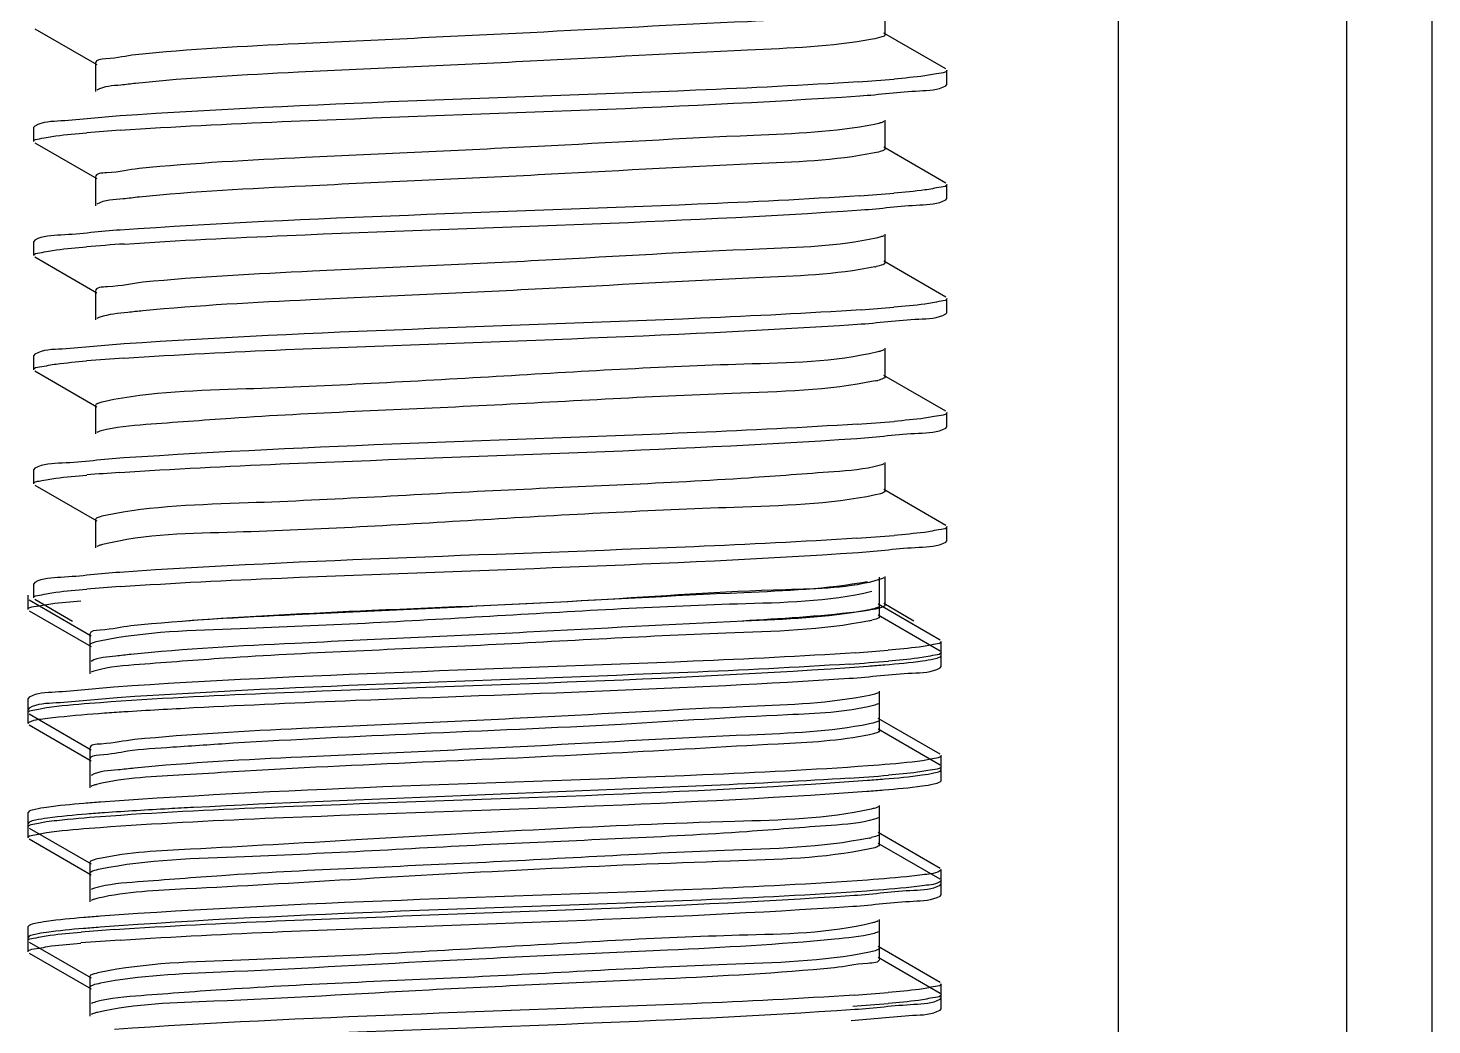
# Model space of a CAD drawing. Extents: x 4995099 to 5303443, y 4627657 to 4889583.
# Drawn here: x 5028853 to 5029219.1, y 4752797.3 to 4753057.4 of the extents above; entities that cross this region are included whole.
import ezdxf

# ---------------------------------------------------------------- set-up
doc = ezdxf.new("R2010")
doc.units = 0
doc.header["$LTSCALE"] = 1000
doc.header["$MEASUREMENT"] = 0
doc.layers.get('0').update_dxf_attribs({"color": 4, "linetype": 'CONTINUOUS'})

msp = doc.modelspace()

# ---------------------------------------------------------------- linework, layer by layer
at = {"linetype": 'Continuous'}
for p, q in [((5029137.28, 4754136.29), (5029137.28, 4748210.01)), ((5029196.82, 4754136.29), (5029196.82, 4748210.01)), ((5029219.14, 4754136.29), (5029219.14, 4748210.01)), ((5029076.52, 4753055.66), (5029076.52, 4753063.1)), ((5028854.79, 4753057.2), (5028870.94, 4753047.84)), ((5029092.35, 4753046.69), (5029076.2, 4753056.04)), ((5028870.62, 4753048.22), (5028870.62, 4753040.78)), ((5029092.64, 4753042.64), (5029092.64, 4753046.36)), ((5029092.64, 4753042.64), (5029092.64, 4753046.36)), ((5029092.35, 4753042.31), (5029092.64, 4753042.64)), ((5028854.79, 4753031.8), (5028854.51, 4753031.48)), ((5028854.51, 4753027.76), (5028854.51, 4753031.48)), ((5028854.51, 4753027.76), (5028854.51, 4753031.48)), ((5029076.52, 4753025.9), (5029076.52, 4753033.34)), ((5028854.79, 4753027.43), (5028870.94, 4753018.08)), ((5029092.35, 4753016.92), (5029076.2, 4753026.27)), ((5028870.62, 4753018.46), (5028870.62, 4753011.01)), ((5029092.64, 4753012.87), (5029092.64, 4753016.59)), ((5029092.64, 4753012.87), (5029092.64, 4753016.59)), ((5029092.35, 4753012.55), (5029092.64, 4753012.87)), ((5028854.79, 4753002.04), (5028854.51, 4753001.71)), ((5028854.51, 4752997.99), (5028854.51, 4753001.71)), ((5028854.51, 4752997.99), (5028854.51, 4753001.71)), ((5029076.52, 4752996.13), (5029076.52, 4753003.57)), ((5028854.79, 4752997.67), (5028870.94, 4752988.31)), ((5029092.35, 4752987.15), (5029076.2, 4752996.51)), ((5028870.62, 4752988.69), (5028870.62, 4752981.25)), ((5029092.64, 4752983.11), (5029092.64, 4752986.83)), ((5029092.64, 4752983.11), (5029092.64, 4752986.83)), ((5029092.35, 4752982.78), (5029092.64, 4752983.11)), ((5028854.79, 4752972.27), (5028854.51, 4752971.95)), ((5028854.51, 4752968.23), (5028854.51, 4752971.95)), ((5028854.51, 4752968.23), (5028854.51, 4752971.95)), ((5029076.52, 4752966.36), (5029076.52, 4752973.81)), ((5028854.79, 4752967.9), (5028870.94, 4752958.55)), ((5029092.35, 4752957.39), (5029076.2, 4752966.74)), ((5028870.62, 4752958.92), (5028870.62, 4752951.48)), ((5029092.64, 4752953.34), (5029092.64, 4752957.06)), ((5029092.64, 4752953.34), (5029092.64, 4752957.06)), ((5029092.35, 4752953.02), (5029092.64, 4752953.34)), ((5028854.79, 4752942.51), (5028854.51, 4752942.18)), ((5028854.51, 4752938.46), (5028854.51, 4752942.18)), ((5028854.51, 4752938.46), (5028854.51, 4752942.18)), ((5029076.52, 4752936.6), (5029076.52, 4752944.04)), ((5028854.79, 4752938.13), (5028870.94, 4752928.78)), ((5029075.02, 4752935.79), (5029074, 4752935.55)), ((5029092.35, 4752927.62), (5029076.2, 4752936.98)), ((5028870.62, 4752929.16), (5028870.62, 4752921.72)), ((5029092.64, 4752923.58), (5029092.64, 4752927.3)), ((5029092.35, 4752923.25), (5029092.64, 4752923.58)), ((5029075.04, 4752906.65), (5029075.04, 4752914.09)), ((5029076.52, 4752906.83), (5029076.52, 4752914.27)), ((5028853.02, 4752905.66), (5028853.02, 4752909.39)), ((5028853.02, 4752905.66), (5028853.02, 4752909.39)), ((5028854.79, 4752912.74), (5028854.51, 4752912.41)), ((5028854.51, 4752908.69), (5028854.51, 4752912.41)), ((5028854.51, 4752908.69), (5028854.51, 4752912.41)), ((5029075.04, 4752903.8), (5029075.04, 4752911.25)), ((5028853.3, 4752908.19), (5028869.46, 4752898.83)), ((5028854.79, 4752908.37), (5028864.63, 4752902.67)), ((5029075.35, 4752906.12), (5029074.03, 4752905.79)), ((5029090.87, 4752897.68), (5029074.71, 4752907.03)), ((5029084.04, 4752902.67), (5029076.2, 4752907.21)), ((5028853.3, 4752905.34), (5028869.46, 4752895.99)), ((5029090.87, 4752894.83), (5029074.71, 4752904.18)), ((5028869.13, 4752899.21), (5028869.13, 4752891.77)), ((5028869.13, 4752896.36), (5028869.13, 4752888.92)), ((5029091.15, 4752893.63), (5029091.15, 4752897.35)), ((5029091.15, 4752890.78), (5029091.15, 4752894.5)), ((5029091.15, 4752890.78), (5029091.15, 4752894.5)), ((5029090.87, 4752893.3), (5029091.15, 4752893.63)), ((5029090.87, 4752890.46), (5029091.15, 4752890.78)), ((5029075.04, 4752876.89), (5029075.04, 4752884.33)), ((5028853.3, 4752882.79), (5028853.02, 4752882.47)), ((5028853.02, 4752878.75), (5028853.02, 4752882.47)), ((5028853.02, 4752878.75), (5028853.02, 4752882.47)), ((5028853.3, 4752879.95), (5028853.02, 4752879.62)), ((5029075.04, 4752874.04), (5029075.04, 4752881.48)), ((5028853.02, 4752875.9), (5028853.02, 4752879.62)), ((5028853.02, 4752875.9), (5028853.02, 4752879.62)), ((5028853.3, 4752878.42), (5028869.46, 4752869.07)), ((5029090.87, 4752867.91), (5029074.71, 4752877.26)), ((5028853.3, 4752875.57), (5028869.46, 4752866.22)), ((5029073.48, 4752873.21), (5029072.5, 4752872.99)), ((5029090.87, 4752865.06), (5029074.71, 4752874.42)), ((5028869.13, 4752869.45), (5028869.13, 4752862)), ((5028869.13, 4752866.6), (5028869.13, 4752859.16)), ((5029091.15, 4752863.86), (5029091.15, 4752867.59)), ((5029091.15, 4752863.86), (5029091.15, 4752867.59)), ((5029090.87, 4752863.54), (5029091.15, 4752863.86)), ((5029091.15, 4752861.02), (5029091.15, 4752864.74)), ((5029091.15, 4752861.02), (5029091.15, 4752864.74)), ((5029090.87, 4752860.69), (5029091.15, 4752861.02)), ((5029075.04, 4752847.12), (5029075.04, 4752854.56)), ((5028853.3, 4752853.03), (5028853.02, 4752852.7)), ((5028853.02, 4752848.98), (5028853.02, 4752852.7)), ((5028853.02, 4752848.98), (5028853.02, 4752852.7)), ((5029075.04, 4752844.27), (5029075.04, 4752851.71)), ((5028853.3, 4752850.18), (5028853.02, 4752849.85)), ((5028853.02, 4752846.13), (5028853.02, 4752849.85)), ((5028853.02, 4752846.13), (5028853.02, 4752849.85)), ((5028853.3, 4752848.66), (5028869.46, 4752839.3)), ((5029090.87, 4752838.14), (5029074.71, 4752847.5)), ((5028853.3, 4752845.81), (5028869.46, 4752836.45)), ((5029073.82, 4752843.54), (5029072.54, 4752843.23)), ((5029090.87, 4752835.3), (5029074.71, 4752844.65)), ((5028869.13, 4752839.68), (5028869.13, 4752832.24)), ((5028869.13, 4752836.83), (5028869.13, 4752829.39)), ((5029091.15, 4752834.1), (5029091.15, 4752837.82)), ((5029091.15, 4752834.1), (5029091.15, 4752837.82)), ((5029090.87, 4752833.77), (5029091.15, 4752834.1)), ((5029091.15, 4752831.25), (5029091.15, 4752834.97)), ((5029091.15, 4752831.25), (5029091.15, 4752834.97)), ((5029090.87, 4752830.92), (5029091.15, 4752831.25)), ((5028853.3, 4752823.26), (5028853.02, 4752822.94)), ((5028853.02, 4752819.22), (5028853.02, 4752822.94)), ((5028853.02, 4752819.22), (5028853.02, 4752822.94)), ((5029075.04, 4752817.35), (5029075.04, 4752824.8)), ((5029075.04, 4752814.51), (5029075.04, 4752821.95)), ((5028853.3, 4752820.41), (5028853.02, 4752820.09)), ((5028853.02, 4752816.37), (5028853.02, 4752820.09)), ((5028853.02, 4752816.37), (5028853.02, 4752820.09)), ((5028853.3, 4752818.89), (5028869.46, 4752809.54)), ((5029090.87, 4752808.38), (5029074.71, 4752817.73)), ((5028853.3, 4752816.04), (5028869.46, 4752806.69)), ((5029073.27, 4752816.48), (5029072.47, 4752816.29)), ((5029090.87, 4752805.53), (5029074.71, 4752814.88)), ((5028869.13, 4752809.91), (5028869.13, 4752802.47)), ((5028869.13, 4752807.06), (5028869.13, 4752799.62)), ((5029091.15, 4752804.33), (5029091.15, 4752808.05)), ((5029090.87, 4752804.01), (5029091.15, 4752804.33)), ((5029091.15, 4752801.48), (5029091.15, 4752805.2)), ((5029091.15, 4752801.48), (5029091.15, 4752805.2)), ((5029090.87, 4752801.16), (5029091.15, 4752801.48))]:
    msp.add_line(p, q, dxfattribs=at)
for centre, radius, start, end in [((5029035.24, 4753562.98), 520.75, 273.7824, 274.8062), ((5028911.26, 4752519.13), 512.73, 93.8281, 94.8033), ((5029035.66, 4753528.02), 515.54, 273.8103, 274.8058), ((5028912.63, 4752472.16), 529.99, 93.7358, 94.8048), ((5029068.81, 4753019.9), 25.35, 281.4289, 282.338), ((5029036.09, 4753492.9), 510.17, 273.8417, 274.8037), ((5028912.49, 4752444.14), 528.24, 93.7444, 94.8051), ((5029069.6, 4752986.44), 21.58, 281.5727, 283.5086), ((5029034.87, 4753478.34), 525.43, 273.7577, 274.8062), ((5028911.1, 4752431.81), 510.75, 93.8386, 94.8036), ((5029034.71, 4753450.64), 527.49, 273.7478, 274.8056), ((5028911.23, 4752400.47), 512.33, 93.8302, 94.8034), ((5029068.01, 4752924.35), 22.06, 281.5584, 283.3366), ((5029034.61, 4753403.31), 510.06, 273.842, 274.8039), ((5029032.62, 4753425.56), 535.23, 273.7147, 274.7998), ((5029032.46, 4753397.93), 537.38, 273.7049, 274.7979), ((5029067.57, 4752869.7), 24.14, 281.4817, 282.6766), ((5028909.77, 4752310.6), 512.72, 93.8281, 94.8033), ((5028911.8, 4752282.06), 538.5, 93.6991, 94.7988), ((5029034.21, 4753319.06), 515.12, 273.8126, 274.8057), ((5029033.67, 4753323.08), 522.01, 273.7817, 274.8013)]:
    msp.add_arc(centre, radius, start, end, dxfattribs=at)
for points, knots in [([(5029073.28, 4753061.91), (5029062.55, 4753059.93), (5029032.6, 4753058.8), (5028982.75, 4753055.96), (5028929.49, 4753053.6), (5028895.16, 4753051.85), (5028881.05, 4753050.37)], [0, 0, 0, 0, 0.169916, 0.464788, 0.779028, 1, 1, 1, 1]), ([(5029076.52, 4753055.66), (5029076.52, 4753055.33), (5029075.02, 4753054.83), (5029074.1, 4753054.62), (5029073.28, 4753054.47)], [0, 0, 0, 0, 0.287813, 1, 1, 1, 1]), ([(5029073.28, 4753054.47), (5029062.55, 4753052.49), (5029032.6, 4753051.36), (5028982.75, 4753048.51), (5028929.49, 4753046.16), (5028895.16, 4753044.41), (5028881.05, 4753042.93)], [0, 0, 0, 0, 0.169916, 0.464788, 0.779028, 1, 1, 1, 1]), ([(5028881.05, 4753050.37), (5028878.45, 4753050.1), (5028875.97, 4753049.32), (5028870.62, 4753049.17), (5028870.62, 4753048.22)], [0, 0, 0, 0, 0.733736, 1, 1, 1, 1]), ([(5029092.64, 4753046.36), (5029092.64, 4753045.82), (5029089.76, 4753045.46), (5029088.31, 4753045.07), (5029086.86, 4753044.88)], [0, 0, 0, 0, 0.271384, 1, 1, 1, 1]), ([(5028881.05, 4753042.93), (5028879.78, 4753042.8), (5028876.43, 4753042.3), (5028872.8, 4753042.23), (5028870.95, 4753041.16)], [0, 0, 0, 0, 0.373853, 1, 1, 1, 1]), ([(5029069.6, 4753043.36), (5029055.47, 4753042.41), (5028991.28, 4753039.33), (5028927, 4753037.84), (5028877, 4753034.44)], [0, 0, 0, 0, 0.220263, 1, 1, 1, 1]), ([(5029069.92, 4753039.67), (5029075.11, 4753040.02), (5029082.39, 4753041.03), (5029090.33, 4753041.15), (5029092.35, 4753042.31)], [0, 0, 0, 0, 0.690508, 1, 1, 1, 1]), ([(5028877.03, 4753030.72), (5028891.1, 4753031.68), (5028955.39, 4753034.77), (5029019.77, 4753036.27), (5029069.92, 4753039.67)], [0, 0, 0, 0, 0.219081, 1, 1, 1, 1]), ([(5028877, 4753034.44), (5028871.86, 4753034.09), (5028864.65, 4753033.09), (5028856.8, 4753032.96), (5028854.79, 4753031.8)], [0, 0, 0, 0, 0.690323, 1, 1, 1, 1]), ([(5029073.77, 4753032.24), (5029063.42, 4753030.17), (5029033.95, 4753029.17), (5028984.56, 4753026.24), (5028931.09, 4753023.93), (5028896.39, 4753022.15), (5028881.98, 4753020.7)], [0, 0, 0, 0, 0.164798, 0.457724, 0.773903, 1, 1, 1, 1]), ([(5029076.2, 4753032.96), (5029075.91, 4753032.8), (5029075.1, 4753032.53), (5029074.28, 4753032.34), (5029073.77, 4753032.24)], [0, 0, 0, 0, 0.388853, 1, 1, 1, 1]), ([(5028854.51, 4753027.76), (5028854.51, 4753028.3), (5028857.37, 4753028.66), (5028858.82, 4753029.05), (5028860.26, 4753029.24)], [0, 0, 0, 0, 0.271489, 1, 1, 1, 1]), ([(5029073.77, 4753024.8), (5029063.42, 4753022.73), (5029033.95, 4753021.73), (5028984.56, 4753018.8), (5028931.09, 4753016.49), (5028896.39, 4753014.71), (5028881.98, 4753013.26)], [0, 0, 0, 0, 0.164798, 0.457724, 0.773903, 1, 1, 1, 1]), ([(5029076.52, 4753025.9), (5029076.52, 4753025.6), (5029075.28, 4753025.12), (5029074.47, 4753024.94), (5029073.77, 4753024.8)], [0, 0, 0, 0, 0.292777, 1, 1, 1, 1]), ([(5028881.98, 4753020.7), (5028879.14, 4753020.42), (5028876.47, 4753019.56), (5028870.62, 4753019.49), (5028870.62, 4753018.46)], [0, 0, 0, 0, 0.734506, 1, 1, 1, 1]), ([(5029092.64, 4753016.59), (5029092.64, 4753016.05), (5029089.79, 4753015.7), (5029088.34, 4753015.31), (5029086.91, 4753015.12)], [0, 0, 0, 0, 0.271538, 1, 1, 1, 1]), ([(5028881.98, 4753013.26), (5028880.58, 4753013.12), (5028876.94, 4753012.59), (5028872.96, 4753012.56), (5028870.95, 4753011.39)], [0, 0, 0, 0, 0.375724, 1, 1, 1, 1]), ([(5029069.92, 4753013.62), (5029055.81, 4753012.66), (5028991.52, 4753009.57), (5028927.14, 4753008.08), (5028877.03, 4753004.67)], [0, 0, 0, 0, 0.219643, 1, 1, 1, 1]), ([(5029070.27, 4753009.92), (5029075.38, 4753010.27), (5029082.55, 4753011.26), (5029090.36, 4753011.4), (5029092.35, 4753012.55)], [0, 0, 0, 0, 0.690201, 1, 1, 1, 1]), ([(5028878.1, 4753001.02), (5028892.26, 4753001.97), (5028956.32, 4753005.04), (5029020.46, 4753006.53), (5029070.27, 4753009.92)], [0, 0, 0, 0, 0.221375, 1, 1, 1, 1]), ([(5028877.03, 4753004.67), (5028871.88, 4753004.32), (5028864.66, 4753003.32), (5028856.8, 4753003.19), (5028854.79, 4753002.04)], [0, 0, 0, 0, 0.690341, 1, 1, 1, 1]), ([(5029074.23, 4753002.57), (5029064.26, 4753000.39), (5029035.28, 4752999.57), (5028986.38, 4752996.51), (5028932.71, 4752994.26), (5028897.65, 4752992.46), (5028882.94, 4752991.03)], [0, 0, 0, 0, 0.159658, 0.450626, 0.768754, 1, 1, 1, 1]), ([(5029076.2, 4753003.2), (5029075.96, 4753003.06), (5029075.3, 4753002.82), (5029074.63, 4753002.66), (5029074.23, 4753002.57)], [0, 0, 0, 0, 0.39781, 1, 1, 1, 1]), ([(5028854.51, 4752997.99), (5028854.51, 4752998.55), (5028857.45, 4752998.89), (5028858.93, 4752999.3), (5028860.42, 4752999.49)], [0, 0, 0, 0, 0.271035, 1, 1, 1, 1]), ([(5029073.83, 4752995.05), (5029063.64, 4752992.98), (5029034.54, 4752992), (5028985.61, 4752989.07), (5028932.28, 4752986.79), (5028897.51, 4752985), (5028882.94, 4752983.59)], [0, 0, 0, 0, 0.163103, 0.454144, 0.77037, 1, 1, 1, 1]), ([(5029076.52, 4752996.13), (5029076.52, 4752995.88), (5029075.51, 4752995.42), (5029074.81, 4752995.26), (5029074.23, 4752995.13)], [0, 0, 0, 0, 0.298854, 1, 1, 1, 1]), ([(5028882.94, 4752991.03), (5028879.87, 4752990.73), (5028876.99, 4752989.78), (5028870.62, 4752989.8), (5028870.62, 4752988.69)], [0, 0, 0, 0, 0.735116, 1, 1, 1, 1]), ([(5029092.64, 4752986.83), (5029092.64, 4752986.29), (5029089.79, 4752985.93), (5029088.36, 4752985.54), (5029086.92, 4752985.36)], [0, 0, 0, 0, 0.271601, 1, 1, 1, 1]), ([(5028882.94, 4752983.59), (5028881.64, 4752983.46), (5028877.89, 4752983.04), (5028874.08, 4752982.69), (5028871.72, 4752981.94)], [0, 0, 0, 0, 0.345444, 1, 1, 1, 1]), ([(5029070.27, 4752983.88), (5029056.32, 4752982.93), (5028992.26, 4752979.84), (5028928.13, 4752978.31), (5028878.1, 4752974.98)], [0, 0, 0, 0, 0.2181, 1, 1, 1, 1]), ([(5029069.31, 4752980.09), (5029074.65, 4752980.45), (5029082.12, 4752981.49), (5029090.28, 4752981.59), (5029092.35, 4752982.78)], [0, 0, 0, 0, 0.690998, 1, 1, 1, 1]), ([(5028871.72, 4752981.94), (5028871.57, 4752981.89), (5028871.31, 4752981.8), (5028871.05, 4752981.69), (5028870.95, 4752981.62)], [0, 0, 0, 0, 0.563324, 1, 1, 1, 1]), ([(5028877.99, 4752971.25), (5028892.03, 4752972.19), (5028955.8, 4752975.25), (5029019.65, 4752976.77), (5029069.31, 4752980.09)], [0, 0, 0, 0, 0.220392, 1, 1, 1, 1]), ([(5028878.1, 4752974.98), (5028872.7, 4752974.62), (5028865.14, 4752973.57), (5028856.89, 4752973.48), (5028854.79, 4752972.27)], [0, 0, 0, 0, 0.691204, 1, 1, 1, 1]), ([(5029074.64, 4752972.9), (5029063.26, 4752970.15), (5029029.66, 4752969.76), (5028974.9, 4752966.35), (5028919.45, 4752963.28), (5028885.16, 4752962.49), (5028873.13, 4752959.97)], [0, 0, 0, 0, 0.173919, 0.493974, 0.817428, 1, 1, 1, 1]), ([(5029076.2, 4752973.43), (5029076, 4752973.32), (5029075.49, 4752973.12), (5029074.96, 4752972.98), (5029074.64, 4752972.9)], [0, 0, 0, 0, 0.408003, 1, 1, 1, 1]), ([(5028854.51, 4752968.23), (5028854.51, 4752968.78), (5028857.44, 4752969.13), (5028858.92, 4752969.53), (5028860.39, 4752969.72)], [0, 0, 0, 0, 0.271101, 1, 1, 1, 1]), ([(5029073.93, 4752965.3), (5029061.68, 4752962.78), (5029026.92, 4752962.02), (5028971.08, 4752958.51), (5028919.99, 4752956.71), (5028887.26, 4752954.14), (5028875.83, 4752953.32), (5028872.04, 4752952.27)], [0, 0, 0, 0, 0.185394, 0.511906, 0.831666, 0.941677, 1, 1, 1, 1]), ([(5029076.52, 4752966.36), (5029076.52, 4752966.15), (5029075.72, 4752965.72), (5029075.12, 4752965.57), (5029074.64, 4752965.46)], [0, 0, 0, 0, 0.306365, 1, 1, 1, 1]), ([(5028873.13, 4752959.97), (5028872.5, 4752959.84), (5028871.74, 4752959.67), (5028870.62, 4752959.2), (5028870.62, 4752958.92)], [0, 0, 0, 0, 0.705027, 1, 1, 1, 1]), ([(5029092.64, 4752957.06), (5029092.64, 4752956.51), (5029089.73, 4752956.16), (5029088.27, 4752955.76), (5029086.81, 4752955.57)], [0, 0, 0, 0, 0.271246, 1, 1, 1, 1]), ([(5029069.31, 4752954.05), (5029055.3, 4752953.11), (5028991.53, 4752950.05), (5028927.68, 4752948.52), (5028877.99, 4752945.21)], [0, 0, 0, 0, 0.219978, 1, 1, 1, 1]), ([(5028872.04, 4752952.27), (5028871.82, 4752952.21), (5028871.45, 4752952.1), (5028871.09, 4752951.94), (5028870.95, 4752951.86)], [0, 0, 0, 0, 0.577171, 1, 1, 1, 1]), ([(5028876.91, 4752941.41), (5028890.88, 4752942.36), (5028954.98, 4752945.45), (5029019.14, 4752946.98), (5029069.19, 4752950.32)], [0, 0, 0, 0, 0.218278, 1, 1, 1, 1]), ([(5029069.19, 4752950.32), (5029074.56, 4752950.68), (5029082.07, 4752951.72), (5029090.27, 4752951.82), (5029092.35, 4752953.02)], [0, 0, 0, 0, 0.691085, 1, 1, 1, 1]), ([(5028877.99, 4752945.21), (5028872.62, 4752944.85), (5028865.09, 4752943.8), (5028856.88, 4752943.71), (5028854.79, 4752942.51)], [0, 0, 0, 0, 0.691128, 1, 1, 1, 1]), ([(5029075.02, 4752943.23), (5029071.17, 4752942.19), (5029059.69, 4752941.35), (5029026.87, 4752938.81), (5028975.81, 4752937), (5028920.07, 4752933.5), (5028885.4, 4752932.74), (5028873.19, 4752930.22)], [0, 0, 0, 0, 0.059025, 0.169477, 0.489312, 0.815208, 1, 1, 1, 1]), ([(5029076.2, 4752943.66), (5029076.04, 4752943.57), (5029075.65, 4752943.41), (5029075.25, 4752943.29), (5029075.02, 4752943.23)], [0, 0, 0, 0, 0.419644, 1, 1, 1, 1]), ([(5028854.51, 4752938.46), (5028854.51, 4752939), (5028857.35, 4752939.36), (5028858.8, 4752939.75), (5028860.23, 4752939.93)], [0, 0, 0, 0, 0.271575, 1, 1, 1, 1]), ([(5029074, 4752935.55), (5029061.93, 4752933.03), (5029027.55, 4752932.23), (5028972, 4752929.18), (5028917.26, 4752925.71), (5028883.7, 4752925.4), (5028872.41, 4752922.6)], [0, 0, 0, 0, 0.183095, 0.50716, 0.827184, 1, 1, 1, 1]), ([(5029076.52, 4752936.6), (5029076.52, 4752936.41), (5029075.91, 4752936.02), (5029075.4, 4752935.89), (5029075.02, 4752935.79)], [0, 0, 0, 0, 0.315715, 1, 1, 1, 1]), ([(5028873.19, 4752930.22), (5028872.54, 4752930.08), (5028871.77, 4752929.91), (5028870.62, 4752929.44), (5028870.62, 4752929.16)], [0, 0, 0, 0, 0.705588, 1, 1, 1, 1]), ([(5029069.19, 4752924.27), (5029055.04, 4752923.33), (5028990.94, 4752920.25), (5028926.77, 4752918.76), (5028876.91, 4752915.37)], [0, 0, 0, 0, 0.221088, 1, 1, 1, 1]), ([(5029092.64, 4752927.3), (5029092.64, 4752926.75), (5029089.71, 4752926.39), (5029088.24, 4752925.99), (5029086.77, 4752925.8)], [0, 0, 0, 0, 0.271149, 1, 1, 1, 1]), ([(5028872.41, 4752922.6), (5028872.11, 4752922.53), (5028871.61, 4752922.39), (5028871.13, 4752922.2), (5028870.95, 4752922.09)], [0, 0, 0, 0, 0.589215, 1, 1, 1, 1]), ([(5028877, 4752911.65), (5028891.03, 4752912.61), (5028955.22, 4752915.7), (5029019.49, 4752917.21), (5029069.59, 4752920.58)], [0, 0, 0, 0, 0.218769, 1, 1, 1, 1]), ([(5029069.59, 4752920.58), (5029074.86, 4752920.93), (5029082.24, 4752921.96), (5029090.3, 4752922.07), (5029092.35, 4752923.25)], [0, 0, 0, 0, 0.690779, 1, 1, 1, 1]), ([(5028876.91, 4752915.37), (5028871.79, 4752915.02), (5028864.61, 4752914.02), (5028856.79, 4752913.89), (5028854.79, 4752912.74)], [0, 0, 0, 0, 0.690244, 1, 1, 1, 1]), ([(5029071.95, 4752912.93), (5029061.33, 4752910.92), (5029031.53, 4752909.83), (5028981.81, 4752906.96), (5028928.49, 4752904.62), (5028894.05, 4752902.86), (5028879.84, 4752901.39)], [0, 0, 0, 0, 0.168355, 0.462634, 0.777465, 1, 1, 1, 1]), ([(5029075.35, 4752913.56), (5029067.4, 4752911.13), (5029042.13, 4752910.98), (5028998.21, 4752907.58), (5028945.98, 4752905.67), (5028910.4, 4752903.83), (5028894.28, 4752902.67)], [0, 0, 0, 0, 0.137438, 0.410761, 0.732679, 1, 1, 1, 1]), ([(5029076.2, 4752913.9), (5029076.08, 4752913.83), (5029075.8, 4752913.71), (5029075.51, 4752913.61), (5029075.35, 4752913.56)], [0, 0, 0, 0, 0.433013, 1, 1, 1, 1]), ([(5028854.51, 4752908.69), (5028854.51, 4752909.24), (5028857.37, 4752909.59), (5028858.81, 4752909.98), (5028860.26, 4752910.17)], [0, 0, 0, 0, 0.271506, 1, 1, 1, 1]), ([(5029073.1, 4752910.33), (5029061.67, 4752907.6), (5029028.06, 4752907.17), (5028973.28, 4752903.79), (5028917.89, 4752900.72), (5028883.65, 4752899.93), (5028871.64, 4752897.41)], [0, 0, 0, 0, 0.174525, 0.494592, 0.817709, 1, 1, 1, 1]), ([(5028853.02, 4752905.66), (5028853.02, 4752906.23), (5028856, 4752906.57), (5028857.5, 4752906.98), (5028858.99, 4752907.17)], [0, 0, 0, 0, 0.270914, 1, 1, 1, 1]), ([(5029071.95, 4752905.49), (5029061.33, 4752903.48), (5029031.53, 4752902.39), (5028981.81, 4752899.52), (5028928.49, 4752897.18), (5028894.05, 4752895.42), (5028879.84, 4752893.95)], [0, 0, 0, 0, 0.168355, 0.462634, 0.777465, 1, 1, 1, 1]), ([(5029074.03, 4752905.79), (5029072.37, 4752905.44), (5029060.83, 4752903.91), (5029049.21, 4752903.26), (5029039.3, 4752902.67)], [0, 0, 0, 0, 0.146271, 1, 1, 1, 1]), ([(5029075.04, 4752906.65), (5029075.03, 4752906.33), (5029073.62, 4752905.84), (5029072.73, 4752905.64), (5029071.95, 4752905.49)], [0, 0, 0, 0, 0.289227, 1, 1, 1, 1]), ([(5029076.52, 4752906.83), (5029076.52, 4752906.68), (5029076.07, 4752906.33), (5029075.65, 4752906.21), (5029075.35, 4752906.12)], [0, 0, 0, 0, 0.327438, 1, 1, 1, 1]), ([(5029072.43, 4752902.74), (5029060.16, 4752900.21), (5029025.34, 4752899.45), (5028969.46, 4752895.94), (5028918.34, 4752894.15), (5028885.66, 4752891.57), (5028874.27, 4752890.76), (5028870.51, 4752889.7)], [0, 0, 0, 0, 0.185736, 0.512591, 0.832304, 0.942068, 1, 1, 1, 1]), ([(5029075.03, 4752903.8), (5029075.03, 4752903.58), (5029074.21, 4752903.15), (5029073.59, 4752903), (5029073.1, 4752902.88)], [0, 0, 0, 0, 0.305231, 1, 1, 1, 1]), ([(5028879.84, 4752901.39), (5028877.17, 4752901.11), (5028874.64, 4752900.31), (5028869.13, 4752900.19), (5028869.14, 4752899.21)], [0, 0, 0, 0, 0.733984, 1, 1, 1, 1]), ([(5028871.64, 4752897.41), (5028871.01, 4752897.28), (5028870.25, 4752897.11), (5028869.14, 4752896.63), (5028869.14, 4752896.36)], [0, 0, 0, 0, 0.704981, 1, 1, 1, 1]), ([(5029091.15, 4752894.5), (5029091.15, 4752893.93), (5029088.11, 4752893.59), (5029086.6, 4752893.17), (5029085.07, 4752892.98)], [0, 0, 0, 0, 0.270633, 1, 1, 1, 1]), ([(5029091.15, 4752897.35), (5029091.15, 4752896.81), (5029088.31, 4752896.45), (5029086.87, 4752896.06), (5029085.44, 4752895.88)], [0, 0, 0, 0, 0.271618, 1, 1, 1, 1]), ([(5028879.84, 4752893.95), (5028878.53, 4752893.81), (5028875.1, 4752893.31), (5028871.36, 4752893.25), (5028869.46, 4752892.15)], [0, 0, 0, 0, 0.374443, 1, 1, 1, 1]), ([(5028871.94, 4752881.45), (5028886.27, 4752882.51), (5028953.01, 4752885.76), (5029019.84, 4752887.08), (5029072.13, 4752890.92)], [0, 0, 0, 0, 0.215167, 1, 1, 1, 1]), ([(5029068.79, 4752894.4), (5029054.69, 4752893.44), (5028990.23, 4752890.33), (5028925.69, 4752888.85), (5028875.42, 4752885.42)], [0, 0, 0, 0, 0.219056, 1, 1, 1, 1]), ([(5029067.3, 4752891.45), (5029053.24, 4752890.52), (5028989.56, 4752887.47), (5028925.81, 4752885.95), (5028876.26, 4752882.63)], [0, 0, 0, 0, 0.221096, 1, 1, 1, 1]), ([(5029072.13, 4752890.92), (5029073.59, 4752891.02), (5029078.31, 4752891.39), (5029083.04, 4752891.81), (5029086.29, 4752892.27)], [0, 0, 0, 0, 0.307404, 1, 1, 1, 1]), ([(5029086.29, 4752892.27), (5029087.29, 4752892.41), (5029088.82, 4752892.68), (5029090.38, 4752893.03), (5029090.87, 4752893.3)], [0, 0, 0, 0, 0.643343, 1, 1, 1, 1]), ([(5028870.51, 4752889.7), (5028870.3, 4752889.64), (5028869.94, 4752889.53), (5028869.6, 4752889.38), (5028869.46, 4752889.3)], [0, 0, 0, 0, 0.575377, 1, 1, 1, 1]), ([(5028896.2, 4752880.07), (5028910.25, 4752880.79), (5028967.25, 4752883.32), (5029024.3, 4752884.89), (5029067.18, 4752887.72)], [0, 0, 0, 0, 0.246725, 1, 1, 1, 1]), ([(5029067.18, 4752887.72), (5029072.67, 4752888.09), (5029080.35, 4752889.15), (5029088.74, 4752889.23), (5029090.86, 4752890.46)], [0, 0, 0, 0, 0.691433, 1, 1, 1, 1]), ([(5028875.42, 4752885.42), (5028870.3, 4752885.07), (5028863.12, 4752884.08), (5028855.3, 4752883.94), (5028853.31, 4752882.79)], [0, 0, 0, 0, 0.69024, 1, 1, 1, 1]), ([(5029074.71, 4752883.95), (5029074.44, 4752883.8), (5029073.68, 4752883.54), (5029072.9, 4752883.36), (5029072.43, 4752883.26)], [0, 0, 0, 0, 0.391472, 1, 1, 1, 1]), ([(5028853.02, 4752878.75), (5028853.02, 4752879.21), (5028855.39, 4752879.61), (5028856.63, 4752879.93), (5028857.84, 4752880.1)], [0, 0, 0, 0, 0.274518, 1, 1, 1, 1]), ([(5028876.26, 4752882.63), (5028870.95, 4752882.27), (5028863.5, 4752881.24), (5028855.37, 4752881.13), (5028853.31, 4752879.95)], [0, 0, 0, 0, 0.690899, 1, 1, 1, 1]), ([(5028857.84, 4752880.1), (5028858.74, 4752880.23), (5028863.42, 4752880.8), (5028868.13, 4752881.17), (5028871.94, 4752881.45)], [0, 0, 0, 0, 0.191294, 1, 1, 1, 1]), ([(5028872.92, 4752878.68), (5028874.62, 4752878.8), (5028882.37, 4752879.32), (5028890.13, 4752879.75), (5028896.2, 4752880.07)], [0, 0, 0, 0, 0.219258, 1, 1, 1, 1]), ([(5029072.43, 4752883.26), (5029062.2, 4752881.15), (5029032.87, 4752880.21), (5028983.63, 4752877.24), (5028930.1, 4752874.95), (5028895.28, 4752873.17), (5028880.78, 4752871.72)], [0, 0, 0, 0, 0.163231, 0.45556, 0.772333, 1, 1, 1, 1]), ([(5029073.48, 4752880.65), (5029066.22, 4752878.73), (5029043.98, 4752878.08), (5029004.57, 4752875.28), (5028956.27, 4752873.39), (5028922.55, 4752871.73), (5028906.46, 4752870.76)], [0, 0, 0, 0, 0.134666, 0.394603, 0.711038, 1, 1, 1, 1]), ([(5029074.71, 4752881.1), (5029074.55, 4752881.01), (5029074.15, 4752880.84), (5029073.73, 4752880.72), (5029073.48, 4752880.65)], [0, 0, 0, 0, 0.417945, 1, 1, 1, 1]), ([(5028853.02, 4752875.9), (5028853.02, 4752876.06), (5028854.84, 4752877.18), (5028856.49, 4752877.07), (5028858.1, 4752877.29)], [0, 0, 0, 0, 0.088423, 1, 1, 1, 1]), ([(5028858.1, 4752877.29), (5028859.04, 4752877.42), (5028863.97, 4752878.01), (5028868.92, 4752878.39), (5028872.92, 4752878.68)], [0, 0, 0, 0, 0.191301, 1, 1, 1, 1]), ([(5029075.04, 4752876.89), (5029075.03, 4752876.61), (5029073.87, 4752876.13), (5029073.09, 4752875.95), (5029072.43, 4752875.82)], [0, 0, 0, 0, 0.294502, 1, 1, 1, 1]), ([(5029072.43, 4752875.82), (5029062.2, 4752873.71), (5029032.87, 4752872.77), (5028983.63, 4752869.8), (5028930.1, 4752867.51), (5028895.28, 4752865.72), (5028880.78, 4752864.28)], [0, 0, 0, 0, 0.163231, 0.45556, 0.772333, 1, 1, 1, 1]), ([(5029072.5, 4752872.99), (5029064.68, 4752871.35), (5029042.13, 4752870.31), (5028986.88, 4752866.88), (5028939.4, 4752865.29), (5028906.46, 4752863.32)], [0, 0, 0, 0, 0.144135, 0.405017, 1, 1, 1, 1]), ([(5029075.03, 4752874.04), (5029075.03, 4752873.85), (5029074.4, 4752873.45), (5029073.88, 4752873.32), (5029073.48, 4752873.21)], [0, 0, 0, 0, 0.314301, 1, 1, 1, 1]), ([(5028880.78, 4752871.72), (5028877.88, 4752871.43), (5028875.14, 4752870.54), (5028869.13, 4752870.5), (5028869.14, 4752869.45)], [0, 0, 0, 0, 0.734699, 1, 1, 1, 1]), ([(5028906.46, 4752870.76), (5028901.23, 4752870.45), (5028892.3, 4752869.78), (5028879.84, 4752869.08), (5028874.09, 4752867.71), (5028869.14, 4752867.49), (5028869.14, 4752866.6)], [0, 0, 0, 0, 0.417623, 0.73271, 0.928797, 1, 1, 1, 1]), ([(5029086.29, 4752866.23), (5029085.39, 4752866.1), (5029080.68, 4752865.53), (5029075.96, 4752865.15), (5029072.13, 4752864.87)], [0, 0, 0, 0, 0.191409, 1, 1, 1, 1]), ([(5029091.15, 4752867.59), (5029091.15, 4752867.12), (5029088.77, 4752866.72), (5029087.51, 4752866.4), (5029086.29, 4752866.23)], [0, 0, 0, 0, 0.274374, 1, 1, 1, 1]), ([(5028880.78, 4752864.28), (5028879.35, 4752864.14), (5028875.61, 4752863.6), (5028871.53, 4752863.58), (5028869.46, 4752862.38)], [0, 0, 0, 0, 0.376256, 1, 1, 1, 1]), ([(5028906.46, 4752863.32), (5028902.22, 4752863.07), (5028890.37, 4752862.15), (5028878.31, 4752861.9), (5028870.87, 4752860.03)], [0, 0, 0, 0, 0.356375, 1, 1, 1, 1]), ([(5029072.13, 4752864.87), (5029057.78, 4752863.82), (5028991.04, 4752860.56), (5028924.21, 4752859.25), (5028871.94, 4752855.41)], [0, 0, 0, 0, 0.215475, 1, 1, 1, 1]), ([(5029067.18, 4752861.68), (5029055.25, 4752860.89), (5028998.26, 4752858.09), (5028941.23, 4752856.35), (5028896.2, 4752854.02)], [0, 0, 0, 0, 0.209609, 1, 1, 1, 1]), ([(5029071.97, 4752861.14), (5029073.43, 4752861.24), (5029078.2, 4752861.62), (5029082.96, 4752862.04), (5029086.24, 4752862.5)], [0, 0, 0, 0, 0.307307, 1, 1, 1, 1]), ([(5029091.15, 4752864.74), (5029091.15, 4752864.16), (5029088.08, 4752863.83), (5029086.55, 4752863.4), (5029085, 4752863.21)], [0, 0, 0, 0, 0.270505, 1, 1, 1, 1]), ([(5029086.24, 4752862.5), (5029087.25, 4752862.64), (5029088.8, 4752862.91), (5029090.38, 4752863.26), (5029090.87, 4752863.54)], [0, 0, 0, 0, 0.643758, 1, 1, 1, 1]), ([(5028870.87, 4752860.03), (5028870.58, 4752859.95), (5028870.11, 4752859.82), (5028869.64, 4752859.64), (5028869.46, 4752859.53)], [0, 0, 0, 0, 0.58755, 1, 1, 1, 1]), ([(5028871.83, 4752848.83), (5028886.12, 4752849.89), (5028952.78, 4752853.14), (5029019.54, 4752854.47), (5029071.81, 4752858.28)], [0, 0, 0, 0, 0.21463, 1, 1, 1, 1]), ([(5028871.88, 4752851.68), (5028886.19, 4752852.74), (5028952.89, 4752855.99), (5029019.68, 4752857.32), (5029071.97, 4752861.14)], [0, 0, 0, 0, 0.214881, 1, 1, 1, 1]), ([(5029071.81, 4752858.28), (5029073.28, 4752858.38), (5029078.09, 4752858.76), (5029082.89, 4752859.18), (5029086.2, 4752859.65)], [0, 0, 0, 0, 0.307278, 1, 1, 1, 1]), ([(5029086.2, 4752859.65), (5029087.22, 4752859.79), (5029088.78, 4752860.06), (5029090.37, 4752860.41), (5029090.87, 4752860.69)], [0, 0, 0, 0, 0.644096, 1, 1, 1, 1]), ([(5028871.94, 4752855.41), (5028870.49, 4752855.3), (5028865.79, 4752854.93), (5028861.08, 4752854.51), (5028857.84, 4752854.05)], [0, 0, 0, 0, 0.307527, 1, 1, 1, 1]), ([(5028857.84, 4752854.05), (5028856.85, 4752853.91), (5028855.34, 4752853.65), (5028853.79, 4752853.3), (5028853.31, 4752853.03)], [0, 0, 0, 0, 0.643047, 1, 1, 1, 1]), ([(5028858.1, 4752851.24), (5028857.05, 4752851.1), (5028855.45, 4752850.82), (5028853.81, 4752850.47), (5028853.31, 4752850.18)], [0, 0, 0, 0, 0.645001, 1, 1, 1, 1]), ([(5028857.83, 4752850.33), (5028858.72, 4752850.46), (5028863.39, 4752851.03), (5028868.08, 4752851.4), (5028871.88, 4752851.68)], [0, 0, 0, 0, 0.191288, 1, 1, 1, 1]), ([(5028872.92, 4752852.63), (5028871.4, 4752852.52), (5028866.45, 4752852.14), (5028861.5, 4752851.71), (5028858.1, 4752851.24)], [0, 0, 0, 0, 0.307563, 1, 1, 1, 1]), ([(5029072.87, 4752853.59), (5029061.27, 4752850.97), (5029016.05, 4752850.07), (5028957.04, 4752846.63), (5028901.86, 4752843.41), (5028879.4, 4752842.36), (5028871.63, 4752840.72)], [0, 0, 0, 0, 0.176934, 0.667357, 0.8818, 1, 1, 1, 1]), ([(5029073.81, 4752850.98), (5029070.15, 4752849.89), (5029058.88, 4752849.12), (5029026.36, 4752846.48), (5028975.19, 4752844.72), (5028919.13, 4752841.2), (5028884.15, 4752840.43), (5028871.78, 4752837.91)], [0, 0, 0, 0, 0.056631, 0.165562, 0.48509, 0.813078, 1, 1, 1, 1]), ([(5028896.2, 4752854.02), (5028894.03, 4752853.91), (5028886.27, 4752853.5), (5028878.51, 4752853.03), (5028872.92, 4752852.63)], [0, 0, 0, 0, 0.279122, 1, 1, 1, 1]), ([(5029074.71, 4752854.19), (5029074.49, 4752854.06), (5029073.87, 4752853.83), (5029073.25, 4752853.67), (5029072.87, 4752853.59)], [0, 0, 0, 0, 0.400787, 1, 1, 1, 1]), ([(5029074.71, 4752851.34), (5029074.59, 4752851.27), (5029074.29, 4752851.14), (5029073.99, 4752851.03), (5029073.81, 4752850.98)], [0, 0, 0, 0, 0.430757, 1, 1, 1, 1]), ([(5028853.02, 4752848.98), (5028853.02, 4752849.44), (5028855.38, 4752849.84), (5028856.62, 4752850.16), (5028857.83, 4752850.33)], [0, 0, 0, 0, 0.274578, 1, 1, 1, 1]), ([(5028853.02, 4752846.13), (5028853.02, 4752846.59), (5028855.37, 4752846.99), (5028856.61, 4752847.31), (5028857.82, 4752847.48)], [0, 0, 0, 0, 0.274628, 1, 1, 1, 1]), ([(5028857.82, 4752847.48), (5028858.7, 4752847.61), (5028863.36, 4752848.18), (5028868.05, 4752848.55), (5028871.83, 4752848.83)], [0, 0, 0, 0, 0.191274, 1, 1, 1, 1]), ([(5029075.03, 4752847.12), (5029075.03, 4752846.88), (5029074.09, 4752846.43), (5029073.42, 4752846.27), (5029072.87, 4752846.15)], [0, 0, 0, 0, 0.30098, 1, 1, 1, 1]), ([(5029072.38, 4752846.04), (5029060, 4752843.52), (5029024.97, 4752842.74), (5028968.88, 4752839.22), (5028917.7, 4752837.47), (5028885.21, 4752834.82), (5028873.97, 4752834.06), (5028870.33, 4752832.96)], [0, 0, 0, 0, 0.18717, 0.515415, 0.834912, 0.94366, 1, 1, 1, 1]), ([(5029072.54, 4752843.23), (5029060.61, 4752840.72), (5029015.06, 4752839.58), (5028955.72, 4752836.36), (5028900.87, 4752833), (5028878.77, 4752832.06), (5028871.27, 4752830.36)], [0, 0, 0, 0, 0.181368, 0.673276, 0.885489, 1, 1, 1, 1]), ([(5029075.03, 4752844.27), (5029075.03, 4752844.11), (5029074.56, 4752843.76), (5029074.13, 4752843.64), (5029073.82, 4752843.54)], [0, 0, 0, 0, 0.32566, 1, 1, 1, 1]), ([(5028871.63, 4752840.72), (5028870.99, 4752840.59), (5028870.24, 4752840.42), (5028869.14, 4752839.95), (5028869.14, 4752839.68)], [0, 0, 0, 0, 0.704878, 1, 1, 1, 1]), ([(5028871.78, 4752837.91), (5028871.11, 4752837.77), (5028870.32, 4752837.59), (5028869.14, 4752837.12), (5028869.14, 4752836.83)], [0, 0, 0, 0, 0.706338, 1, 1, 1, 1]), ([(5029086.24, 4752836.45), (5029085.33, 4752836.33), (5029080.59, 4752835.75), (5029075.82, 4752835.37), (5029071.97, 4752835.09)], [0, 0, 0, 0, 0.191489, 1, 1, 1, 1]), ([(5029091.15, 4752837.82), (5029091.15, 4752837.67), (5029089.4, 4752836.56), (5029087.8, 4752836.67), (5029086.24, 4752836.45)], [0, 0, 0, 0, 0.08904, 1, 1, 1, 1]), ([(5028870.33, 4752832.96), (5028870.16, 4752832.91), (5028869.86, 4752832.81), (5028869.58, 4752832.68), (5028869.46, 4752832.61)], [0, 0, 0, 0, 0.567761, 1, 1, 1, 1]), ([(5029071.97, 4752835.09), (5029057.59, 4752834.04), (5028990.89, 4752830.79), (5028924.1, 4752829.48), (5028871.88, 4752825.64)], [0, 0, 0, 0, 0.215876, 1, 1, 1, 1]), ([(5029068.46, 4752831.12), (5029073.65, 4752831.48), (5029080.92, 4752832.48), (5029088.84, 4752832.61), (5029090.87, 4752833.77)], [0, 0, 0, 0, 0.690486, 1, 1, 1, 1]), ([(5029086.2, 4752833.6), (5029085.29, 4752833.47), (5029080.5, 4752832.89), (5029075.69, 4752832.52), (5029071.81, 4752832.23)], [0, 0, 0, 0, 0.191503, 1, 1, 1, 1]), ([(5029091.15, 4752834.97), (5029091.15, 4752834.82), (5029089.38, 4752833.71), (5029087.77, 4752833.82), (5029086.2, 4752833.6)], [0, 0, 0, 0, 0.088878, 1, 1, 1, 1]), ([(5028871.27, 4752830.36), (5028870.9, 4752830.27), (5028870.28, 4752830.11), (5028869.68, 4752829.89), (5028869.46, 4752829.77)], [0, 0, 0, 0, 0.598372, 1, 1, 1, 1]), ([(5029071.81, 4752832.23), (5029057.41, 4752831.18), (5028990.75, 4752827.94), (5028923.99, 4752826.63), (5028871.83, 4752822.79)], [0, 0, 0, 0, 0.216262, 1, 1, 1, 1]), ([(5028875.54, 4752822.18), (5028889.61, 4752823.13), (5028953.92, 4752826.23), (5029018.3, 4752827.73), (5029068.46, 4752831.12)], [0, 0, 0, 0, 0.219101, 1, 1, 1, 1]), ([(5029068.1, 4752828.25), (5029073.37, 4752828.61), (5029080.76, 4752829.63), (5029088.81, 4752829.75), (5029090.86, 4752830.92)], [0, 0, 0, 0, 0.69074, 1, 1, 1, 1]), ([(5028871.88, 4752825.64), (5028870.44, 4752825.53), (5028865.75, 4752825.16), (5028861.05, 4752824.74), (5028857.83, 4752824.29)], [0, 0, 0, 0, 0.307545, 1, 1, 1, 1]), ([(5028877.06, 4752819.43), (5028891.16, 4752820.36), (5028954.84, 4752823.41), (5029018.59, 4752824.92), (5029068.1, 4752828.25)], [0, 0, 0, 0, 0.221595, 1, 1, 1, 1]), ([(5028857.83, 4752824.29), (5028856.84, 4752824.15), (5028855.33, 4752823.88), (5028853.79, 4752823.54), (5028853.31, 4752823.26)], [0, 0, 0, 0, 0.642914, 1, 1, 1, 1]), ([(5028857.82, 4752821.44), (5028856.83, 4752821.3), (5028855.32, 4752821.03), (5028853.78, 4752820.69), (5028853.31, 4752820.41)], [0, 0, 0, 0, 0.642806, 1, 1, 1, 1]), ([(5028871.83, 4752822.79), (5028870.39, 4752822.68), (5028865.71, 4752822.31), (5028861.03, 4752821.89), (5028857.82, 4752821.44)], [0, 0, 0, 0, 0.307554, 1, 1, 1, 1]), ([(5029073.27, 4752823.92), (5029062, 4752821.1), (5029028.44, 4752820.82), (5028973.72, 4752817.33), (5028918.14, 4752814.29), (5028883.74, 4752813.49), (5028871.66, 4752810.97)], [0, 0, 0, 0, 0.172561, 0.492576, 0.816781, 1, 1, 1, 1]), ([(5029074.71, 4752821.57), (5029074.3, 4752821.33), (5029070.52, 4752820.32), (5029066.68, 4752820), (5029063.31, 4752819.66)], [0, 0, 0, 0, 0.122773, 1, 1, 1, 1]), ([(5029074.71, 4752824.42), (5029074.53, 4752824.31), (5029074.05, 4752824.13), (5029073.56, 4752823.99), (5029073.27, 4752823.92)], [0, 0, 0, 0, 0.411412, 1, 1, 1, 1]), ([(5028853.02, 4752819.22), (5028853.02, 4752819.76), (5028855.89, 4752820.11), (5028857.33, 4752820.51), (5028858.78, 4752820.69)], [0, 0, 0, 0, 0.27149, 1, 1, 1, 1]), ([(5028853.02, 4752816.37), (5028853.02, 4752816.94), (5028856.09, 4752817.28), (5028857.61, 4752817.7), (5028859.15, 4752817.89)], [0, 0, 0, 0, 0.270512, 1, 1, 1, 1]), ([(5029063.31, 4752819.66), (5029048.85, 4752818.23), (5029014.14, 4752816.45), (5028960.75, 4752814.15), (5028911.54, 4752811.22), (5028882.2, 4752810.23), (5028871.9, 4752808.16)], [0, 0, 0, 0, 0.227338, 0.543381, 0.835579, 1, 1, 1, 1]), ([(5029072.47, 4752816.29), (5029060.28, 4752813.77), (5029025.63, 4752813.02), (5028969.91, 4752809.52), (5028918.85, 4752807.71), (5028886.02, 4752805.17), (5028874.52, 4752804.32), (5028870.66, 4752803.29)], [0, 0, 0, 0, 0.184655, 0.51041, 0.830262, 0.940815, 1, 1, 1, 1]), ([(5029075.03, 4752814.51), (5029075.04, 4752813.44), (5029068.99, 4752813.41), (5029066.24, 4752812.51), (5029063.31, 4752812.22)], [0, 0, 0, 0, 0.265249, 1, 1, 1, 1]), ([(5029075.03, 4752817.35), (5029075.03, 4752817.15), (5029074.3, 4752816.73), (5029073.72, 4752816.59), (5029073.27, 4752816.48)], [0, 0, 0, 0, 0.309013, 1, 1, 1, 1]), ([(5028871.66, 4752810.97), (5028871.02, 4752810.83), (5028870.26, 4752810.66), (5028869.14, 4752810.19), (5028869.14, 4752809.91)], [0, 0, 0, 0, 0.705158, 1, 1, 1, 1]), ([(5029063.31, 4752812.22), (5029048.6, 4752810.76), (5029013.34, 4752808.96), (5028959.31, 4752806.71), (5028910.17, 4752803.54), (5028881.05, 4752802.86), (5028871.17, 4752800.57)], [0, 0, 0, 0, 0.230362, 0.549996, 0.842071, 1, 1, 1, 1]), ([(5028871.9, 4752808.16), (5028871.2, 4752808.03), (5028870.38, 4752807.84), (5028869.14, 4752807.36), (5028869.14, 4752807.06)], [0, 0, 0, 0, 0.707444, 1, 1, 1, 1]), ([(5029091.15, 4752808.05), (5029091.15, 4752807.51), (5029088.3, 4752807.16), (5029086.86, 4752806.76), (5029085.43, 4752806.58)], [0, 0, 0, 0, 0.271549, 1, 1, 1, 1]), ([(5028870.66, 4752803.29), (5028870.42, 4752803.23), (5028870.01, 4752803.1), (5028869.62, 4752802.94), (5028869.46, 4752802.85)], [0, 0, 0, 0, 0.581026, 1, 1, 1, 1]), ([(5029068.46, 4752805.08), (5029054.35, 4752804.12), (5028990.05, 4752801.03), (5028925.66, 4752799.54), (5028875.54, 4752796.13)], [0, 0, 0, 0, 0.219594, 1, 1, 1, 1]), ([(5029068.67, 4752801.37), (5029073.81, 4752801.72), (5029081.01, 4752802.72), (5029088.86, 4752802.86), (5029090.87, 4752804.01)], [0, 0, 0, 0, 0.690306, 1, 1, 1, 1]), ([(5029091.15, 4752805.2), (5029091.15, 4752804.65), (5029088.2, 4752804.3), (5029086.72, 4752803.89), (5029085.23, 4752803.7)], [0, 0, 0, 0, 0.271056, 1, 1, 1, 1]), ([(5028871.17, 4752800.57), (5028870.82, 4752800.49), (5028870.24, 4752800.33), (5028869.67, 4752800.12), (5028869.46, 4752800)], [0, 0, 0, 0, 0.595892, 1, 1, 1, 1]), ([(5028875.51, 4752792.41), (5028889.6, 4752793.37), (5028953.99, 4752796.47), (5029018.46, 4752797.96), (5029068.67, 4752801.37)], [0, 0, 0, 0, 0.219208, 1, 1, 1, 1]), ([(5029067.7, 4752798.46), (5029073.06, 4752798.82), (5029080.58, 4752799.86), (5029088.78, 4752799.96), (5029090.86, 4752801.16)], [0, 0, 0, 0, 0.69105, 1, 1, 1, 1])]:
    msp.add_open_spline(points, degree=3, knots=knots, dxfattribs=at)
for points in [[(5029086.86, 4753044.88), (5029084.2, 4753044.54), (5029081.54, 4753044.29), (5029078.88, 4753044.06)], [(5028860.26, 4753029.24), (5028862.94, 4753029.58), (5028865.63, 4753029.83), (5028868.32, 4753030.06)], [(5029086.91, 4753015.12), (5029084.23, 4753014.77), (5029081.54, 4753014.52), (5029078.85, 4753014.29)], [(5028860.42, 4752999.49), (5028863.02, 4752999.82), (5028865.63, 4753000.07), (5028868.24, 4753000.29)], [(5029086.92, 4752985.36), (5029084.23, 4752985), (5029081.52, 4752984.75), (5029078.81, 4752984.52)], [(5028860.39, 4752969.72), (5028863, 4752970.06), (5028865.62, 4752970.3), (5028868.24, 4752970.52)], [(5029086.81, 4752955.57), (5029084.18, 4752955.24), (5029081.54, 4752954.99), (5029078.9, 4752954.76)], [(5028860.23, 4752939.93), (5028862.92, 4752940.28), (5028865.63, 4752940.53), (5028868.33, 4752940.76)], [(5029086.77, 4752925.8), (5029084.16, 4752925.47), (5029081.53, 4752925.22), (5029078.9, 4752925)], [(5028860.26, 4752910.17), (5028862.94, 4752910.52), (5028865.63, 4752910.77), (5028868.33, 4752911)], [(5028858.99, 4752907.17), (5028861.59, 4752907.5), (5028864.2, 4752907.74), (5028866.8, 4752907.97)], [(5029085.44, 4752895.88), (5029082.75, 4752895.53), (5029080.04, 4752895.28), (5029077.33, 4752895.05)], [(5029085.07, 4752892.98), (5029082.52, 4752892.66), (5029079.97, 4752892.42), (5029077.41, 4752892.2)], [(5029085, 4752863.21), (5029082.48, 4752862.89), (5029079.94, 4752862.65), (5029077.4, 4752862.44)], [(5028858.78, 4752820.69), (5028861.46, 4752821.04), (5028864.15, 4752821.29), (5028866.84, 4752821.52)], [(5028859.15, 4752817.89), (5028861.68, 4752818.21), (5028864.22, 4752818.45), (5028866.76, 4752818.66)], [(5029085.43, 4752806.58), (5029082.75, 4752806.23), (5029080.05, 4752805.98), (5029077.36, 4752805.75)], [(5029085.23, 4752803.7), (5029082.62, 4752803.37), (5029079.99, 4752803.13), (5029077.36, 4752802.9)]]:
    msp.add_open_spline(points, degree=3, dxfattribs=at)

doc.saveas('drawing.dxf')
